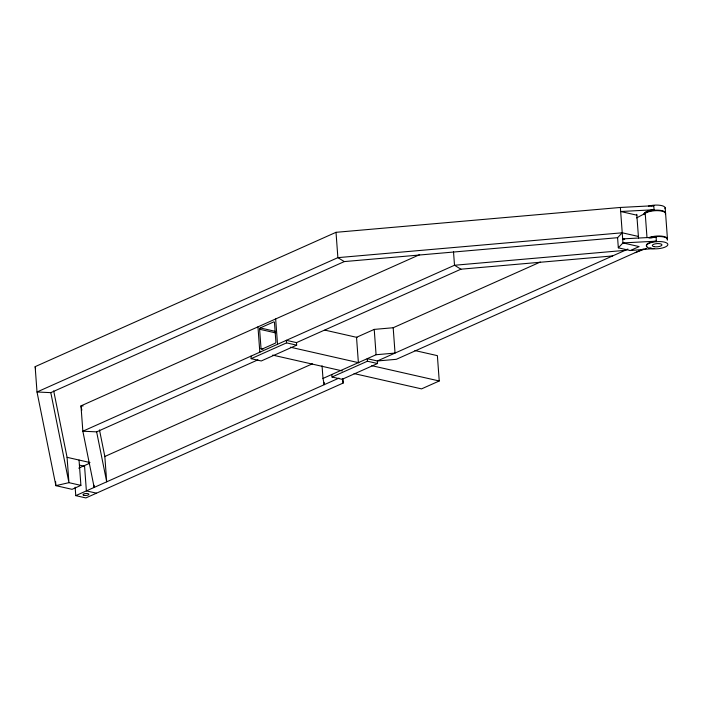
<?xml version="1.0" encoding="UTF-8"?>
<svg xmlns="http://www.w3.org/2000/svg" width="703" height="703" viewBox="0 0 703 703"><rect width="100%" height="100%" fill="white"/><g stroke="black" fill="none" stroke-linecap="round" stroke-linejoin="round"><path stroke-width="1.05" d="M654.106 210.267L653.772 205.707L620.371 207.455L336.016 232.315L35.15 366.658L37.013 391.993L50.801 392.643L344.303 261.586L617.586 237.693L622.225 232.79L638.403 236.454M654.625 248.502L630.292 250.54L618.324 247.825L622.972 242.922L656.374 241.173A10.773 3.577 -4.2 0 0 646.918 246.525M636.619 217.912L645.213 213.352L646.997 237.632M627.023 249.328L625.116 250.347L454.507 265.259L82.849 431.211L94.167 487.416L94.017 485.298M419.647 254.662L80.986 405.877L82.849 431.211L96.636 431.862L257.913 359.848M260.242 327.932L273.687 321.93A1.081 0.685 -77.2 0 1 274.469 322.624L275.884 341.878A1.081 0.685 -77.2 0 1 275.251 343.205L261.806 349.215A1.081 0.685 -77.2 0 1 261.024 348.512L259.609 329.259A1.081 0.685 -77.2 0 1 260.242 327.932L275.233 331.333M250.98 356.14L251.164 358.671L286.56 342.871L296.666 345.164L296.481 342.625L286.376 340.331L286.56 342.871M296.648 342.554L460.931 269.196L612.585 255.936M296.666 345.164L261.27 360.964L251.164 358.671M540.317 262.043L393.179 327.739L374.224 329.399L356.526 337.299L358.381 362.634M78.727 468.145L89.518 463.321M104.51 456.634L312.387 363.811M79.044 460.043L80.907 485.378L72.058 489.332L55.88 485.659L37.013 391.993L337.879 257.649L622.225 232.79M324.092 382.573L324.25 384.682L322.985 378.442L376.079 354.734L395.042 353.073L393.179 327.739M331.834 374.488L332.027 377.019L367.423 361.219L377.529 363.513L377.344 360.973L627.946 249.082M75.142 487.188L75.766 495.633L338.995 378.1M377.529 363.513L342.133 379.312L332.027 377.019M630.292 250.54L639.141 246.595L622.972 242.922L620.371 207.455M342.888 378.803L343.205 383.03L85.871 497.926L75.766 495.633M643.377 248.994L396.299 359.321L377.344 360.973L367.23 358.679L367.423 361.219M414.893 350.542L437.38 355.648L439.243 380.982L421.545 388.882L354.075 373.574M635.222 252.641L646.417 248.396M656.417 241.683L656.084 237.122L622.673 238.871L624.695 239.328M83.103 405.974L80.986 405.877L81.838 410.121M636.839 215.18L620.661 211.506L654.071 209.758A10.773 3.577 -4.2 0 0 644.062 214.23M324.927 330.129L357.062 337.422M259.609 329.259L275.673 332.906M290.374 347.203L358.917 362.757M371.773 365.674L439.243 380.982M261.024 348.512L263.159 349.004M272.676 355.103L342.291 370.903M53.692 390.886L67.075 457.328L89.993 462.53M79.413 465.114L84.395 466.238M80.907 485.378L68.938 482.662L55.88 485.659L55.572 481.441M96.487 493.181L86.381 490.887L84.518 465.553M460.931 269.196L454.507 265.259L453.497 251.542M344.303 261.586L337.879 257.649L336.016 232.315M342.361 378.864L343.205 383.03M99.483 429.911L104.835 456.484L106.698 481.819L96.636 431.862M50.801 392.643L68.938 482.662L67.075 457.328M35.15 366.658L35.581 368.811M665.17 207.789L665.539 212.86M665.583 213.369L667.437 238.704M636.769 214.292L638.552 238.484M617.586 237.693L618.324 247.825M374.224 329.399L376.079 354.734M322.053 365.771L322.985 378.442M275.664 318.951L277.527 344.285M257.966 326.851L259.829 352.185M644.097 214.731A10.773 3.577 -4.2 0 1 655.512 210.171A10.773 3.577 -4.2 0 1 665.363 213.809M649.317 238.045A10.773 3.577 -4.2 0 1 661.918 236.665A10.773 3.577 -4.2 0 1 667.296 240.154M650.811 238.062A10.773 3.577 -4.2 0 1 653.333 237.482M654.229 237.333A10.773 3.577 -4.2 0 1 656.084 237.122M651.523 248.133A10.773 3.577 -4.2 0 1 650.011 247.869M648.474 206.137A10.773 3.577 -4.2 0 1 660.407 205.355A10.773 3.577 -4.2 0 1 664.994 208.738M651.022 206.067A10.773 3.577 -4.2 0 1 653.772 205.707M644.317 214.292A10.773 3.577 -4.2 0 1 656.945 210.645A10.773 3.577 -4.2 0 1 665.398 214.31M648.632 237.799A10.773 3.577 -4.2 0 1 661.461 236.111A10.773 3.577 -4.2 0 1 667.261 239.644M650.047 248.37A10.773 3.577 -4.2 0 0 667.665 245.215A10.773 3.577 -4.2 0 0 653.667 242.043A10.773 3.577 -4.2 0 0 650.047 248.37M653.939 246.63A4.851 1.608 -4.2 0 0 661.875 245.215A4.851 1.608 -4.2 0 0 655.565 243.783A4.851 1.608 -4.2 0 0 653.939 246.63M84 495.36A2.961 0.984 -4.2 0 0 88.85 494.49A2.961 0.984 -4.2 0 0 84.993 493.611A2.961 0.984 -4.2 0 0 84 495.36"/></g></svg>
